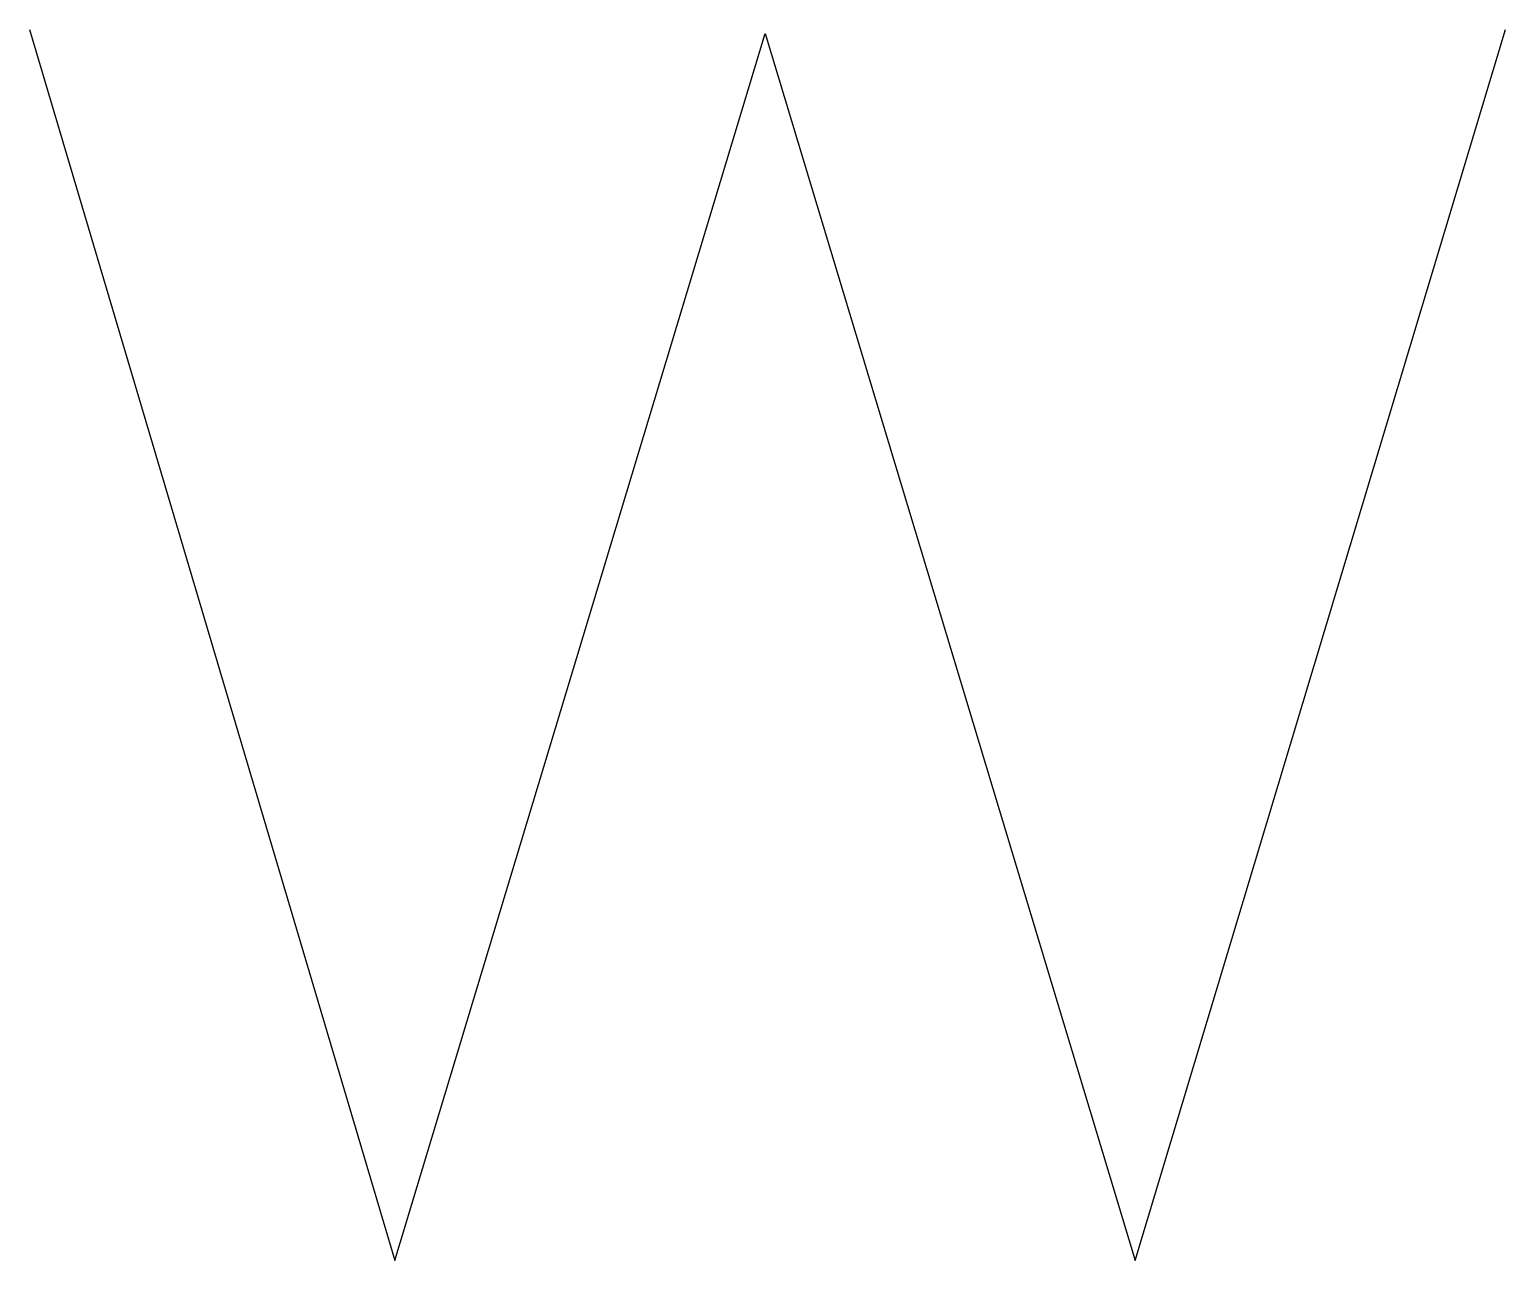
# Model space of a CAD drawing. Extents: x 653.65 to 659.64, y 107.02 to 112.02.
import ezdxf

# ---------------------------------------------------------------- set-up
doc = ezdxf.new("R2010")
doc.units = 0
doc.header["$LTSCALE"] = 5
doc.header["$MEASUREMENT"] = 0
doc.layers.add('11', color=1, linetype='CONTINUOUS')

msp = doc.modelspace()

# ---------------------------------------------------------------- linework, layer by layer
at = {"layer": '11'}
for p, q in [((653.6523, 112.0176), (655.1349, 107.0202)), ((658.1398, 107.0202), (659.6422, 112.0176)), ((655.1349, 107.0202), (656.6373, 112.0018)), ((656.6373, 112.0018), (658.1398, 107.0202))]:
    msp.add_line(p, q, dxfattribs=at)

doc.saveas('drawing.dxf')
